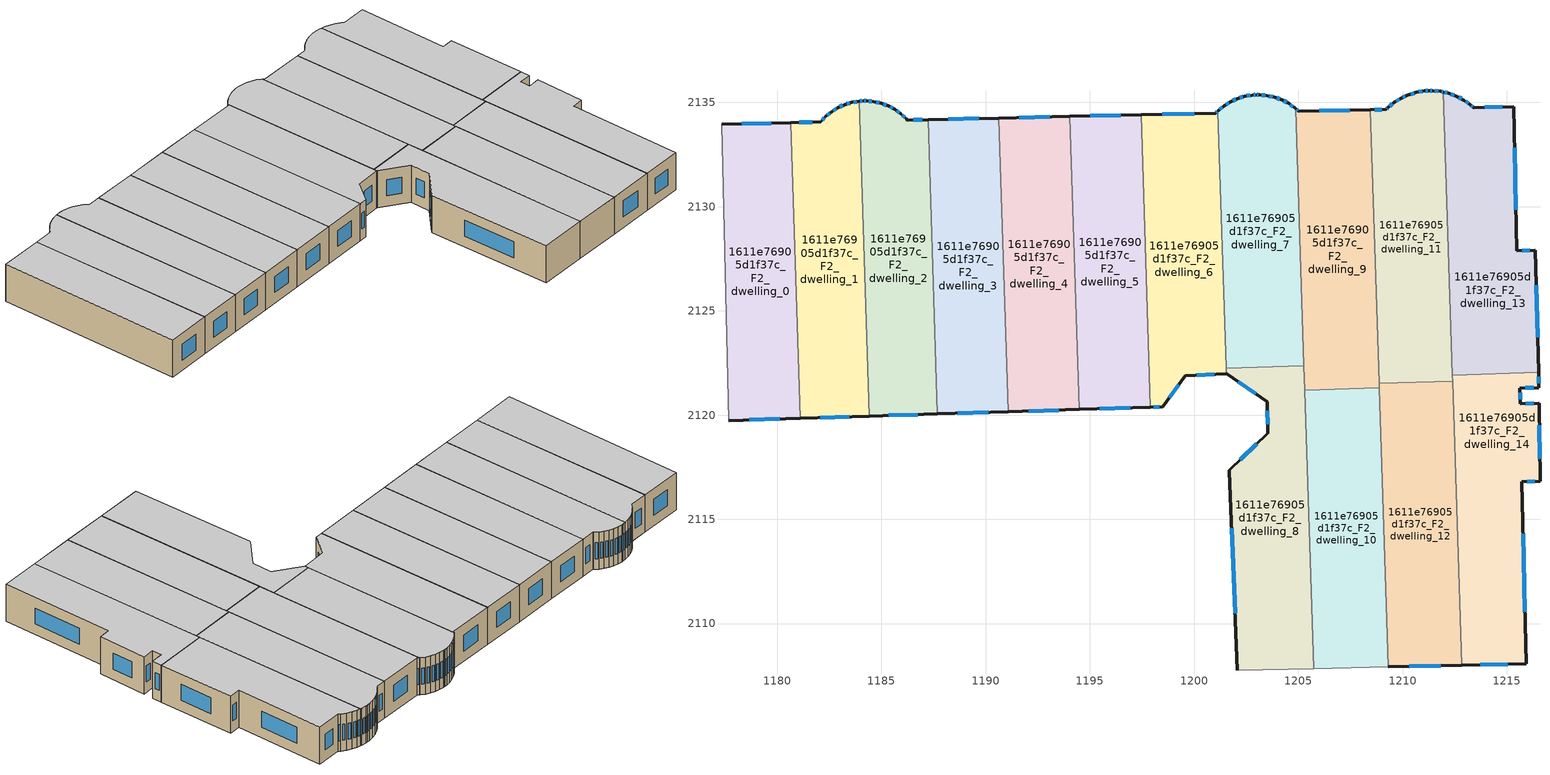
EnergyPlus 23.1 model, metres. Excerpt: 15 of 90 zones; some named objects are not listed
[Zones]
1611e76905d1f37c_F2_dwelling_0
 floor to 1611e76905d1f37c_F1_dwelling_0 (EU_floor_Construction): 1180.66,2134.03 1181.11,2119.85 1177.67,2119.74 1177.35,2133.96 z6
 wall outside (EU_wall_Construction): 1177.67,2119.74 1181.11,2119.85 / 1180.66,2134.03 1177.35,2133.96 z6:9
 wall to 1611e76905d1f37c_F2_dwelling_1 (EU_wall_Construction): 1181.11,2119.85 1180.66,2134.03 z6:9
 wall adiabatic (EU_wall_Construction): 1177.35,2133.96 1177.67,2119.74 z6:9
 window (EU_Window_Construction): 1178.65,2119.77 1180.13,2119.82 / 1179.71,2134.01 1178.3,2133.98 z6.86:8.14
 ceiling to 1611e76905d1f37c_F3_dwelling_0 (EU_floor_Construction): 1181.11,2119.85 1180.66,2134.03 1177.35,2133.96 1177.67,2119.74 z9
1611e76905d1f37c_F2_dwelling_1
 floor to 1611e76905d1f37c_F1_dwelling_1 (EU_floor_Construction): 1183.93,2135.06 1184.41,2119.95 1181.11,2119.85 1180.66,2134.03 1182.09,2134.07 1182.33,2134.33 1182.6,2134.56 1182.91,2134.75 1183.23,2134.9 1183.58,2135 z6
 wall outside (EU_wall_Construction): 1183.93,2135.06 1183.58,2135 1183.23,2134.9 1182.91,2134.75 1182.6,2134.56 1182.33,2134.33 1182.09,2134.07 / 1181.11,2119.85 1184.41,2119.95 / 1182.08,2134.06 1180.66,2134.03 z6:9
 wall to 1611e76905d1f37c_F2_dwelling_2 (EU_wall_Construction): 1184.41,2119.95 1183.93,2135.06 z6:9
 window (EU_Window_Construction): 1182.26,2134.26 1182.15,2134.14 / 1182.53,2134.49 1182.41,2134.4 / 1182.82,2134.69 1182.69,2134.61 / 1183.14,2134.86 1183,2134.79 / 1183.48,2134.97 1183.33,2134.93 / 1183.83,2135.04 1183.68,2135.02 / 1182.05,2119.88 1183.47,2119.92 / 1181.67,2134.05 1181.06,2134.04 z6.86:8.14
 ceiling to 1611e76905d1f37c_F3_dwelling_1 (EU_floor_Construction): 1184.41,2119.95 1183.93,2135.06 1183.58,2135 1183.23,2134.9 1182.91,2134.75 1182.6,2134.56 1182.33,2134.33 1182.09,2134.07 1180.66,2134.03 1181.11,2119.85 z9
1611e76905d1f37c_F2_dwelling_10
 floor to 1611e76905d1f37c_F1_dwelling_10 (EU_floor_Construction): 1208.89,2121.3 1209.32,2107.92 1205.73,2107.84 1205.31,2121.19 z6
 wall to 1611e76905d1f37c_F2_dwelling_9 (EU_wall_Construction): 1208.89,2121.3 1205.31,2121.19 z6:9
 wall adiabatic (EU_wall_Construction): 1205.73,2107.84 1209.32,2107.92 z6:9
 wall to 1611e76905d1f37c_F2_dwelling_8 (EU_wall_Construction): 1205.31,2121.19 1205.73,2107.84 z6:9
 wall to 1611e76905d1f37c_F2_dwelling_12 (EU_wall_Construction): 1209.32,2107.92 1208.89,2121.3 z6:9
 ceiling to 1611e76905d1f37c_F3_dwelling_10 (EU_floor_Construction): 1209.32,2107.92 1208.89,2121.3 1205.31,2121.19 1205.73,2107.84 z9
1611e76905d1f37c_F2_dwelling_11
 floor to 1611e76905d1f37c_F1_dwelling_11 (EU_floor_Construction): 1211.96,2135.5 1212.4,2121.63 1208.88,2121.52 1208.46,2134.65 1209.21,2134.67 1209.29,2134.75 1209.6,2135 1209.93,2135.21 1210.22,2135.34 1210.29,2135.37 1210.66,2135.49 1211.05,2135.55 1211.29,2135.57 1211.45,2135.56 1211.84,2135.53 z6
 wall outside (EU_wall_Construction): 1211.96,2135.5 1211.84,2135.53 1211.45,2135.56 1211.29,2135.57 1211.05,2135.55 1210.66,2135.49 1210.29,2135.37 1210.22,2135.34 1209.93,2135.21 1209.6,2135 1209.29,2134.75 1209.21,2134.67 1208.46,2134.65 z6:9
 wall to 1611e76905d1f37c_F2_dwelling_12 (EU_wall_Construction): 1208.88,2121.52 1212.4,2121.63 z6:9
 wall to 1611e76905d1f37c_F2_dwelling_13 (EU_wall_Construction): 1212.39,2121.92 1211.96,2135.5 z6:9
 wall to 1611e76905d1f37c_F2_dwelling_9 (EU_wall_Construction): 1208.46,2134.65 1208.88,2121.52 z6:9
 wall to 1611e76905d1f37c_F2_dwelling_14 (EU_wall_Construction): 1212.4,2121.63 1212.39,2121.92 z6:9
 window (EU_Window_Construction): 1209.51,2134.93 1209.38,2134.82 / 1209.84,2135.15 1209.69,2135.06 / 1210.14,2135.3 1210.01,2135.25 / 1210.56,2135.45 1210.4,2135.4 / 1210.94,2135.53 1210.78,2135.5 / 1211.22,2135.56 1211.12,2135.55 / 1211.4,2135.56 1211.33,2135.56 / 1211.72,2135.54 1211.56,2135.55 / 1211.92,2135.51 1211.87,2135.52 / 1209,2134.66 1208.68,2134.65 / 1209.27,2134.73 1209.23,2134.69 z6.86:8.14
 ceiling to 1611e76905d1f37c_F3_dwelling_11 (EU_floor_Construction): 1212.4,2121.63 1211.96,2135.5 1211.84,2135.53 1211.45,2135.56 1211.29,2135.57 1211.05,2135.55 1210.66,2135.49 1210.29,2135.37 1210.22,2135.34 1209.93,2135.21 1209.6,2135 1209.29,2134.75 1209.21,2134.67 1208.46,2134.65 1208.88,2121.52 z9
1611e76905d1f37c_F2_dwelling_12
 floor to 1611e76905d1f37c_F1_dwelling_12 (EU_floor_Construction): 1212.4,2121.63 1212.84,2108 1209.32,2107.92 1208.88,2121.52 z6
 wall outside (EU_wall_Construction): 1209.32,2107.92 1212.84,2108 z6:9
 wall to 1611e76905d1f37c_F2_dwelling_14 (EU_wall_Construction): 1212.84,2108 1212.4,2121.63 z6:9
 wall to 1611e76905d1f37c_F2_dwelling_9 (EU_wall_Construction): 1208.88,2121.52 1208.89,2121.3 z6:9
 window (EU_Window_Construction): 1210.32,2107.94 1211.83,2107.97 z6.86:8.14
 ceiling to 1611e76905d1f37c_F3_dwelling_12 (EU_floor_Construction): 1212.84,2108 1212.4,2121.63 1208.88,2121.52 1209.32,2107.92 z9
1611e76905d1f37c_F2_dwelling_13
 floor to 1611e76905d1f37c_F1_dwelling_13 (EU_floor_Construction): 1215.33,2134.8 1215.48,2127.88 1216.36,2127.91 1216.53,2122.05 1212.39,2121.92 1211.96,2135.5 1212.22,2135.44 1212.59,2135.3 1212.94,2135.12 1213.26,2134.89 1213.41,2134.76 z6
 wall outside (EU_wall_Construction): 1216.53,2122.05 1216.36,2127.91 1215.48,2127.88 1215.33,2134.8 1213.41,2134.76 1213.26,2134.89 1212.94,2135.12 1212.59,2135.3 1212.22,2135.44 1211.96,2135.5 z6:9
 wall to 1611e76905d1f37c_F2_dwelling_14 (EU_wall_Construction): 1212.39,2121.92 1216.53,2122.05 z6:9
 window (EU_Window_Construction): 1212.15,2135.46 1212.03,2135.48 / 1212.48,2135.34 1212.33,2135.4 / 1212.84,2135.17 1212.69,2135.25 / 1213.16,2134.95 1213.03,2135.05 / 1213.36,2134.8 1213.3,2134.85 / 1214.78,2134.79 1213.96,2134.77 / 1215.44,2129.86 1215.38,2132.82 / 1216.11,2127.9 1215.73,2127.89 / 1216.48,2123.72 1216.41,2126.24 z6.86:8.14
 ceiling to 1611e76905d1f37c_F3_dwelling_13 (EU_floor_Construction): 1216.53,2122.05 1216.36,2127.91 1215.48,2127.88 1215.33,2134.8 1213.41,2134.76 1213.26,2134.89 1212.94,2135.12 1212.59,2135.3 1212.22,2135.44 1211.96,2135.5 1212.39,2121.92 z9
1611e76905d1f37c_F2_dwelling_14
 floor to 1611e76905d1f37c_F1_dwelling_14 (EU_floor_Construction): 1216.53,2122.05 1216.54,2121.33 1215.63,2121.3 1215.65,2120.53 1216.56,2120.57 1216.59,2116.84 1215.73,2116.79 1215.92,2108.06 1212.84,2108 1212.39,2121.92 z6
 wall outside (EU_wall_Construction): 1212.84,2108 1215.92,2108.06 1215.73,2116.79 1216.59,2116.84 1216.56,2120.57 1215.65,2120.53 1215.63,2121.3 1216.54,2121.33 1216.53,2122.05 z6:9
 window (EU_Window_Construction): 1215.64,2120.75 1215.64,2121.08 / 1216.3,2120.56 1215.91,2120.54 / 1216.58,2117.9 1216.57,2119.5 / 1215.98,2116.81 1216.35,2116.82 / 1215.87,2110.56 1215.79,2114.3 / 1213.72,2108.02 1215.04,2108.04 / 1216.54,2121.53 1216.53,2121.84 / 1215.89,2121.3 1216.28,2121.32 z6.86:8.14
 ceiling to 1611e76905d1f37c_F3_dwelling_14 (EU_floor_Construction): 1215.92,2108.06 1215.73,2116.79 1216.59,2116.84 1216.56,2120.57 1215.65,2120.53 1215.63,2121.3 1216.54,2121.33 1216.53,2122.05 1212.39,2121.92 1212.84,2108 z9
1611e76905d1f37c_F2_dwelling_2
 floor to 1611e76905d1f37c_F1_dwelling_2 (EU_floor_Construction): 1187.23,2134.18 1187.69,2120.06 1184.41,2119.95 1183.93,2135.06 1184.14,2135.08 1184.29,2135.07 1184.64,2135.04 1184.99,2134.96 1185.33,2134.83 1185.64,2134.67 1185.93,2134.46 1186.2,2134.21 1186.25,2134.16 z6
 wall outside (EU_wall_Construction): 1187.23,2134.18 1186.25,2134.16 1186.2,2134.21 1185.93,2134.46 1185.64,2134.67 1185.33,2134.83 1184.99,2134.96 1184.64,2135.04 1184.29,2135.07 1184.14,2135.08 1183.93,2135.06 / 1184.41,2119.95 1187.69,2120.06 z6:9
 wall to 1611e76905d1f37c_F2_dwelling_3 (EU_wall_Construction): 1187.69,2120.06 1187.23,2134.18 z6:9
 window (EU_Window_Construction): 1184.25,2135.07 1184.18,2135.07 / 1184.54,2135.05 1184.39,2135.06 / 1184.89,2134.98 1184.74,2135.02 / 1185.23,2134.87 1185.09,2134.92 / 1185.55,2134.71 1185.42,2134.79 / 1185.85,2134.52 1185.73,2134.61 / 1186.12,2134.28 1186.01,2134.39 / 1186.95,2134.17 1186.53,2134.16 / 1185.35,2119.98 1186.75,2120.03 / 1184.08,2135.07 1183.99,2135.06 z6.86:8.14
 ceiling to 1611e76905d1f37c_F3_dwelling_2 (EU_floor_Construction): 1187.69,2120.06 1187.23,2134.18 1186.25,2134.16 1186.2,2134.21 1185.93,2134.46 1185.64,2134.67 1185.33,2134.83 1184.99,2134.96 1184.64,2135.04 1184.29,2135.07 1184.14,2135.08 1183.93,2135.06 1184.41,2119.95 z9
1611e76905d1f37c_F2_dwelling_3
 floor to 1611e76905d1f37c_F1_dwelling_3 (EU_floor_Construction): 1190.63,2134.25 1191.08,2120.17 1187.69,2120.06 1187.23,2134.18 z6
 wall outside (EU_wall_Construction): 1187.69,2120.06 1191.08,2120.17 / 1190.63,2134.25 1187.23,2134.18 z6:9
 wall to 1611e76905d1f37c_F2_dwelling_4 (EU_wall_Construction): 1191.08,2120.17 1190.63,2134.25 z6:9
 window (EU_Window_Construction): 1188.66,2120.09 1190.11,2120.14 / 1189.66,2134.23 1188.21,2134.2 z6.86:8.14
 ceiling to 1611e76905d1f37c_F3_dwelling_3 (EU_floor_Construction): 1191.08,2120.17 1190.63,2134.25 1187.23,2134.18 1187.69,2120.06 z9
1611e76905d1f37c_F2_dwelling_4
 floor to 1611e76905d1f37c_F1_dwelling_4 (EU_floor_Construction): 1194.04,2134.33 1194.49,2120.28 1191.08,2120.17 1190.63,2134.25 z6
 wall outside (EU_wall_Construction): 1191.08,2120.17 1194.49,2120.28 / 1194.04,2134.33 1190.63,2134.25 z6:9
 wall to 1611e76905d1f37c_F2_dwelling_5 (EU_wall_Construction): 1194.49,2120.28 1194.04,2134.33 z6:9
 window (EU_Window_Construction): 1192.06,2120.2 1193.52,2120.24 / 1193.07,2134.31 1191.61,2134.27 z6.86:8.14
 ceiling to 1611e76905d1f37c_F3_dwelling_4 (EU_floor_Construction): 1194.49,2120.28 1194.04,2134.33 1190.63,2134.25 1191.08,2120.17 z9
1611e76905d1f37c_F2_dwelling_5
 floor to 1611e76905d1f37c_F1_dwelling_5 (EU_floor_Construction): 1197.45,2134.41 1197.9,2120.38 1194.49,2120.28 1194.04,2134.33 z6
 wall outside (EU_wall_Construction): 1194.49,2120.28 1197.9,2120.38 / 1197.45,2134.41 1194.04,2134.33 z6:9
 wall to 1611e76905d1f37c_F2_dwelling_6 (EU_wall_Construction): 1197.9,2120.38 1197.45,2134.41 z6:9
 window (EU_Window_Construction): 1195.47,2120.31 1196.93,2120.35 / 1196.48,2134.38 1195.02,2134.35 z6.86:8.14
 ceiling to 1611e76905d1f37c_F3_dwelling_5 (EU_floor_Construction): 1197.9,2120.38 1197.45,2134.41 1194.04,2134.33 1194.49,2120.28 z9
1611e76905d1f37c_F2_dwelling_6
 floor to 1611e76905d1f37c_F1_dwelling_6 (EU_floor_Construction): 1201.14,2134.59 1201.54,2121.99 1199.57,2121.88 1198.49,2120.4 1197.9,2120.38 1197.45,2134.41 1201.03,2134.48 z6
 wall outside (EU_wall_Construction): 1201.14,2134.59 1201.03,2134.48 1197.45,2134.41 / 1197.9,2120.38 1198.49,2120.4 1199.57,2121.88 1201.54,2121.99 z6:9
 wall to 1611e76905d1f37c_F2_dwelling_7 (EU_wall_Construction): 1201.53,2122.25 1201.14,2134.59 z6:9
 wall to 1611e76905d1f37c_F2_dwelling_8 (EU_wall_Construction): 1201.54,2121.99 1201.53,2122.25 z6:9
 window (EU_Window_Construction): 1200.01,2134.46 1198.48,2134.43 / 1201.11,2134.56 1201.06,2134.51 / 1200.13,2121.91 1200.98,2121.96 / 1198.8,2120.82 1199.26,2121.46 / 1198.07,2120.39 1198.32,2120.4 z6.86:8.14
 ceiling to 1611e76905d1f37c_F3_dwelling_6 (EU_floor_Construction): 1201.54,2121.99 1201.14,2134.59 1201.03,2134.48 1197.45,2134.41 1197.9,2120.38 1198.49,2120.4 1199.57,2121.88 z9
1611e76905d1f37c_F2_dwelling_7
 floor to 1611e76905d1f37c_F1_dwelling_7 (EU_floor_Construction): 1204.83,2134.74 1204.87,2134.7 1205.27,2122.37 1201.53,2122.25 1201.14,2134.59 1201.16,2134.61 1201.44,2134.84 1201.75,2135.04 1202.08,2135.19 1202.43,2135.29 1202.79,2135.36 1203.01,2135.37 1203.1,2135.37 1203.15,2135.37 1203.51,2135.33 1203.87,2135.25 1204.21,2135.12 1204.53,2134.95 z6
 wall outside (EU_wall_Construction): 1204.87,2134.7 1204.83,2134.74 1204.53,2134.95 1204.21,2135.12 1203.87,2135.25 1203.51,2135.33 1203.15,2135.37 1203.1,2135.37 1203.01,2135.37 1202.79,2135.36 1202.43,2135.29 1202.08,2135.19 1201.75,2135.04 1201.44,2134.84 1201.16,2134.61 1201.14,2134.59 z6:9
 wall to 1611e76905d1f37c_F2_dwelling_8 (EU_wall_Construction): 1201.53,2122.25 1205.27,2122.37 z6:9
 wall to 1611e76905d1f37c_F2_dwelling_9 (EU_wall_Construction): 1205.27,2122.37 1204.87,2134.7 z6:9
 window (EU_Window_Construction): 1204.11,2135.16 1203.97,2135.22 / 1204.44,2135 1204.3,2135.08 / 1204.74,2134.8 1204.62,2134.89 / 1201.36,2134.78 1201.24,2134.68 / 1201.66,2134.98 1201.53,2134.9 / 1201.99,2135.15 1201.85,2135.08 / 1202.33,2135.26 1202.18,2135.22 / 1202.69,2135.34 1202.53,2135.31 / 1202.94,2135.37 1202.85,2135.36 / 1203.07,2135.37 1203.03,2135.37 / 1203.41,2135.34 1203.26,2135.36 / 1203.77,2135.28 1203.62,2135.31 z6.86:8.14
 ceiling to 1611e76905d1f37c_F3_dwelling_7 (EU_floor_Construction): 1205.27,2122.37 1204.87,2134.7 1204.83,2134.74 1204.53,2134.95 1204.21,2135.12 1203.87,2135.25 1203.51,2135.33 1203.15,2135.37 1203.1,2135.37 1203.01,2135.37 1202.79,2135.36 1202.43,2135.29 1202.08,2135.19 1201.75,2135.04 1201.44,2134.84 1201.16,2134.61 1201.14,2134.59 1201.53,2122.25 z9
1611e76905d1f37c_F2_dwelling_8
 floor to 1611e76905d1f37c_F1_dwelling_8 (EU_floor_Construction): 1205.27,2122.37 1205.73,2107.84 1202.08,2107.76 1201.69,2117.31 1201.69,2117.37 1203.52,2119.13 1203.52,2120.65 1201.57,2121.99 1201.54,2121.99 1201.53,2122.25 z6
 wall outside (EU_wall_Construction): 1201.54,2121.99 1201.57,2121.99 1203.52,2120.65 1203.52,2119.13 1201.69,2117.37 1201.69,2117.31 1202.08,2107.76 z6:9
 wall adiabatic (EU_wall_Construction): 1202.08,2107.76 1205.73,2107.84 z6:9
 wall to 1611e76905d1f37c_F2_dwelling_9 (EU_wall_Construction): 1205.31,2121.19 1205.27,2122.37 z6:9
 window (EU_Window_Construction): 1201.8,2114.58 1201.97,2110.49 / 1203,2118.62 1202.21,2117.87 / 1203.52,2120.21 1203.52,2119.56 / 1202.13,2121.61 1202.96,2121.03 z6.86:8.14
 ceiling to 1611e76905d1f37c_F3_dwelling_8 (EU_floor_Construction): 1205.73,2107.84 1205.27,2122.37 1201.53,2122.25 1201.54,2121.99 1201.57,2121.99 1203.52,2120.65 1203.52,2119.13 1201.69,2117.37 1201.69,2117.31 1202.08,2107.76 z9
1611e76905d1f37c_F2_dwelling_9
 floor to 1611e76905d1f37c_F1_dwelling_9 (EU_floor_Construction): 1208.46,2134.65 1208.89,2121.3 1205.31,2121.19 1204.87,2134.7 1205.02,2134.57 z6
 wall outside (EU_wall_Construction): 1208.46,2134.65 1205.02,2134.57 1204.87,2134.7 z6:9
 window (EU_Window_Construction): 1204.98,2134.61 1204.91,2134.66 / 1207.48,2134.63 1206,2134.59 z6.86:8.14
 ceiling to 1611e76905d1f37c_F3_dwelling_9 (EU_floor_Construction): 1208.89,2121.3 1208.46,2134.65 1205.02,2134.57 1204.87,2134.7 1205.31,2121.19 z9
[Building]
EU S2 Campaign: North Axis=0; Terrain=City; Solar Distribution=FullExterior
[Site:Location]
Helsinki-Vantaa.AP: Latitude=60.317; Longitude=24.963; Time Zone=2; Elevation=54.6
[SizingPeriod:WeatherFileDays]
AnnualSizingPeriod: Begin Month=1; Begin Day of Month=1; End Month=12; End Day of Month=31; Day of Week for Start Day=Monday; Use Weather File Daylight Saving Period=No; Use Weather File Rain and Snow Indicators=No
[MATERIAL]
EU_InternalMass_Material: Roughness=MediumRough; Thickness=0.1; Conductivity=1; Density=1800; Specific Heat=900; Thermal Absorptance=0.9; Solar Absorptance=0.7; Visible Absorptance=0.7
[MATERIAL:NOMASS] Roughness=MediumRough; Thermal Absorptance=0.9; Solar Absorptance=0.7; Visible Absorptance=0.7
Name | Thermal Resistance
EU_wall_NoMass | 1.10183
EU_floor_NoMass | 1.70606
[WINDOWMATERIAL:SIMPLEGLAZINGSYSTEM]
EU_Window_SimpleGlazing: UFactor=3.11035; Solar Heat Gain Coefficient=0.8; Visible Transmittance=0.8
[CONSTRUCTION]
EU_wall_Construction: EU_wall_NoMass
EU_floor_Construction: EU_floor_NoMass
EU_Window_Construction: EU_Window_SimpleGlazing
EU_InternalMass_Construction: EU_InternalMass_Material
[ZONE] Type=1; Multiplier=1; Ceiling Height=autocalculate; Floor Area=autocalculate; Part of Total Floor Area=Yes
Name | Volume
1611e76905d1f37c_F2_dwelling_0; 1611e76905d1f37c_F2_dwelling_4 | 143.917
1611e76905d1f37c_F2_dwelling_1 | 143.889
1611e76905d1f37c_F2_dwelling_10; 1611e76905d1f37c_F2_dwelling_11 | 143.903
1611e76905d1f37c_F2_dwelling_12 | 143.909
1611e76905d1f37c_F2_dwelling_13 | 143.911
1611e76905d1f37c_F2_dwelling_14 | 143.908
1611e76905d1f37c_F2_dwelling_2; 1611e76905d1f37c_F2_dwelling_8 | 143.896
1611e76905d1f37c_F2_dwelling_3 | 143.895
1611e76905d1f37c_F2_dwelling_5 | 143.881
1611e76905d1f37c_F2_dwelling_6 | 143.907
1611e76905d1f37c_F2_dwelling_7 | 143.9
1611e76905d1f37c_F2_dwelling_9 | 143.897
[INTERNALMASS] Construction=EU_InternalMass_Construction
Name | Zone or ZoneList | Surface Area
1611e76905d1f37c_F2_dwelling_0_EU_InternalMass | 1611e76905d1f37c_F2_dwelling_0 | 47.9723
1611e76905d1f37c_F2_dwelling_1_EU_InternalMass | 1611e76905d1f37c_F2_dwelling_1 | 47.9581
1611e76905d1f37c_F2_dwelling_2_EU_InternalMass | 1611e76905d1f37c_F2_dwelling_2 | 47.9652
1611e76905d1f37c_F2_dwelling_3_EU_InternalMass | 1611e76905d1f37c_F2_dwelling_3 | 47.9651
1611e76905d1f37c_F2_dwelling_4_EU_InternalMass | 1611e76905d1f37c_F2_dwelling_4 | 47.9728
1611e76905d1f37c_F2_dwelling_5_EU_InternalMass | 1611e76905d1f37c_F2_dwelling_5 | 47.9601
1611e76905d1f37c_F2_dwelling_6_EU_InternalMass | 1611e76905d1f37c_F2_dwelling_6 | 47.9691
1611e76905d1f37c_F2_dwelling_7_EU_InternalMass | 1611e76905d1f37c_F2_dwelling_7 | 47.967
1611e76905d1f37c_F2_dwelling_8_EU_InternalMass | 1611e76905d1f37c_F2_dwelling_8 | 47.9653
1611e76905d1f37c_F2_dwelling_9_EU_InternalMass | 1611e76905d1f37c_F2_dwelling_9 | 47.9667
1611e76905d1f37c_F2_dwelling_10_EU_InternalMass | 1611e76905d1f37c_F2_dwelling_10 | 47.9673
1611e76905d1f37c_F2_dwelling_11_EU_InternalMass | 1611e76905d1f37c_F2_dwelling_11 | 47.9675
1611e76905d1f37c_F2_dwelling_12_EU_InternalMass | 1611e76905d1f37c_F2_dwelling_12 | 47.9707
1611e76905d1f37c_F2_dwelling_13_EU_InternalMass | 1611e76905d1f37c_F2_dwelling_13 | 47.9705
1611e76905d1f37c_F2_dwelling_14_EU_InternalMass | 1611e76905d1f37c_F2_dwelling_14 | 47.9692
[OTHEREQUIPMENT] Fuel Type=Electricity; Design Level Calculation Method=Watts/Area; Power per Zone Floor Area=1; Fraction Latent=0; Fraction Radiant=0; Fraction Lost=0; Carbon Dioxide Generation Rate=0; EndUse Subcategory=EU_Step8_InternalGains
Name | Zone or ZoneList or Space or SpaceList | Schedule
EU_Step8_InternalGain_1611e76905d1f37c_F2_dwelling_0_f000 | 1611e76905d1f37c_F2_dwelling_0 | EU_Step8_GainSchedule_1611e76905d1f37c_F2_dwelling_0_f000
EU_Step8_InternalGain_1611e76905d1f37c_F2_dwelling_1_f000 | 1611e76905d1f37c_F2_dwelling_1 | EU_Step8_GainSchedule_1611e76905d1f37c_F2_dwelling_1_f000
EU_Step8_InternalGain_1611e76905d1f37c_F2_dwelling_2_f000 | 1611e76905d1f37c_F2_dwelling_2 | EU_Step8_GainSchedule_1611e76905d1f37c_F2_dwelling_2_f000
EU_Step8_InternalGain_1611e76905d1f37c_F2_dwelling_3_f000 | 1611e76905d1f37c_F2_dwelling_3 | EU_Step8_GainSchedule_1611e76905d1f37c_F2_dwelling_3_f000
EU_Step8_InternalGain_1611e76905d1f37c_F2_dwelling_4_f000 | 1611e76905d1f37c_F2_dwelling_4 | EU_Step8_GainSchedule_1611e76905d1f37c_F2_dwelling_4_f000
EU_Step8_InternalGain_1611e76905d1f37c_F2_dwelling_5_f000 | 1611e76905d1f37c_F2_dwelling_5 | EU_Step8_GainSchedule_1611e76905d1f37c_F2_dwelling_5_f000
EU_Step8_InternalGain_1611e76905d1f37c_F2_dwelling_6_f000 | 1611e76905d1f37c_F2_dwelling_6 | EU_Step8_GainSchedule_1611e76905d1f37c_F2_dwelling_6_f000
EU_Step8_InternalGain_1611e76905d1f37c_F2_dwelling_7_f000 | 1611e76905d1f37c_F2_dwelling_7 | EU_Step8_GainSchedule_1611e76905d1f37c_F2_dwelling_7_f000
EU_Step8_InternalGain_1611e76905d1f37c_F2_dwelling_8_f000 | 1611e76905d1f37c_F2_dwelling_8 | EU_Step8_GainSchedule_1611e76905d1f37c_F2_dwelling_8_f000
EU_Step8_InternalGain_1611e76905d1f37c_F2_dwelling_9_f000 | 1611e76905d1f37c_F2_dwelling_9 | EU_Step8_GainSchedule_1611e76905d1f37c_F2_dwelling_9_f000
EU_Step8_InternalGain_1611e76905d1f37c_F2_dwelling_10_f000 | 1611e76905d1f37c_F2_dwelling_10 | EU_Step8_GainSchedule_1611e76905d1f37c_F2_dwelling_10_f000
EU_Step8_InternalGain_1611e76905d1f37c_F2_dwelling_11_f000 | 1611e76905d1f37c_F2_dwelling_11 | EU_Step8_GainSchedule_1611e76905d1f37c_F2_dwelling_11_f000
EU_Step8_InternalGain_1611e76905d1f37c_F2_dwelling_12_f000 | 1611e76905d1f37c_F2_dwelling_12 | EU_Step8_GainSchedule_1611e76905d1f37c_F2_dwelling_12_f000
EU_Step8_InternalGain_1611e76905d1f37c_F2_dwelling_13_f000 | 1611e76905d1f37c_F2_dwelling_13 | EU_Step8_GainSchedule_1611e76905d1f37c_F2_dwelling_13_f000
EU_Step8_InternalGain_1611e76905d1f37c_F2_dwelling_14_f000 | 1611e76905d1f37c_F2_dwelling_14 | EU_Step8_GainSchedule_1611e76905d1f37c_F2_dwelling_14_f000
[ZONEVENTILATION:DESIGNFLOWRATE] Schedule=EU_AlwaysOn; Design Flow Rate Calculation Method=AirChanges/Hour; Air Changes per Hour=0.756316; Ventilation Type=Natural; Fan Pressure Rise=0; Fan Total Efficiency=1; Constant Term Coefficient=1; Temperature Term Coefficient=0; Velocity Term Coefficient=0; Velocity Squared Term Coefficient=0; Minimum Indoor Temperature=-100; Maximum Indoor Temperature=100; Delta Temperature=-100; Minimum Outdoor Temperature=-100; Maximum Outdoor Temperature=100; Maximum Wind Speed=40
Name | Zone or ZoneList or Space or SpaceList
EU_ConstantAir_1611e76905d1f37c_F2_dwelling_0 | 1611e76905d1f37c_F2_dwelling_0
EU_ConstantAir_1611e76905d1f37c_F2_dwelling_1 | 1611e76905d1f37c_F2_dwelling_1
EU_ConstantAir_1611e76905d1f37c_F2_dwelling_2 | 1611e76905d1f37c_F2_dwelling_2
EU_ConstantAir_1611e76905d1f37c_F2_dwelling_3 | 1611e76905d1f37c_F2_dwelling_3
EU_ConstantAir_1611e76905d1f37c_F2_dwelling_4 | 1611e76905d1f37c_F2_dwelling_4
EU_ConstantAir_1611e76905d1f37c_F2_dwelling_5 | 1611e76905d1f37c_F2_dwelling_5
EU_ConstantAir_1611e76905d1f37c_F2_dwelling_6 | 1611e76905d1f37c_F2_dwelling_6
EU_ConstantAir_1611e76905d1f37c_F2_dwelling_7 | 1611e76905d1f37c_F2_dwelling_7
EU_ConstantAir_1611e76905d1f37c_F2_dwelling_8 | 1611e76905d1f37c_F2_dwelling_8
EU_ConstantAir_1611e76905d1f37c_F2_dwelling_9 | 1611e76905d1f37c_F2_dwelling_9
EU_ConstantAir_1611e76905d1f37c_F2_dwelling_10 | 1611e76905d1f37c_F2_dwelling_10
EU_ConstantAir_1611e76905d1f37c_F2_dwelling_11 | 1611e76905d1f37c_F2_dwelling_11
EU_ConstantAir_1611e76905d1f37c_F2_dwelling_12 | 1611e76905d1f37c_F2_dwelling_12
EU_ConstantAir_1611e76905d1f37c_F2_dwelling_13 | 1611e76905d1f37c_F2_dwelling_13
EU_ConstantAir_1611e76905d1f37c_F2_dwelling_14 | 1611e76905d1f37c_F2_dwelling_14
[HVACTEMPLATE:ZONE:IDEALLOADSAIRSYSTEM] System Availability Schedule=EU_AlwaysOn; Maximum Heating Supply Air Temperature=50; Minimum Cooling Supply Air Temperature=13; Maximum Heating Supply Air Humidity Ratio=0.0156; Minimum Cooling Supply Air Humidity Ratio=0.0077; Heating Limit=NoLimit; Cooling Limit=NoLimit; Heating Availability Schedule=EU_AlwaysOn; Cooling Availability Schedule=EU_CoolingOff; Dehumidification Control Type=ConstantSensibleHeatRatio; Cooling Sensible Heat Ratio=0.7; Dehumidification Setpoint=60; Humidification Control Type=None; Humidification Setpoint=30; Outdoor Air Method=None; Outdoor Air Flow Rate per Person=0.00944; Outdoor Air Flow Rate per Zone Floor Area=0; Outdoor Air Flow Rate per Zone=0; Demand Controlled Ventilation Type=None; Outdoor Air Economizer Type=NoEconomizer; Heat Recovery Type=None; Sensible Heat Recovery Effectiveness=0.7; Latent Heat Recovery Effectiveness=0.65
Name | Template Thermostat
1611e76905d1f37c_F2_dwelling_0 | EU_HeatOnly_1611e76905d1f37c_F2_dwelling_0
1611e76905d1f37c_F2_dwelling_1 | EU_HeatOnly_1611e76905d1f37c_F2_dwelling_1
1611e76905d1f37c_F2_dwelling_2 | EU_HeatOnly_1611e76905d1f37c_F2_dwelling_2
1611e76905d1f37c_F2_dwelling_3 | EU_HeatOnly_1611e76905d1f37c_F2_dwelling_3
1611e76905d1f37c_F2_dwelling_4 | EU_HeatOnly_1611e76905d1f37c_F2_dwelling_4
1611e76905d1f37c_F2_dwelling_5 | EU_HeatOnly_1611e76905d1f37c_F2_dwelling_5
1611e76905d1f37c_F2_dwelling_6 | EU_HeatOnly_1611e76905d1f37c_F2_dwelling_6
1611e76905d1f37c_F2_dwelling_7 | EU_HeatOnly_1611e76905d1f37c_F2_dwelling_7
1611e76905d1f37c_F2_dwelling_8 | EU_HeatOnly_1611e76905d1f37c_F2_dwelling_8
1611e76905d1f37c_F2_dwelling_9 | EU_HeatOnly_1611e76905d1f37c_F2_dwelling_9
1611e76905d1f37c_F2_dwelling_10 | EU_HeatOnly_1611e76905d1f37c_F2_dwelling_10
1611e76905d1f37c_F2_dwelling_11 | EU_HeatOnly_1611e76905d1f37c_F2_dwelling_11
1611e76905d1f37c_F2_dwelling_12 | EU_HeatOnly_1611e76905d1f37c_F2_dwelling_12
1611e76905d1f37c_F2_dwelling_13 | EU_HeatOnly_1611e76905d1f37c_F2_dwelling_13
1611e76905d1f37c_F2_dwelling_14 | EU_HeatOnly_1611e76905d1f37c_F2_dwelling_14
[SIZING:ZONE] Zone Cooling Design Supply Air Temperature Input Method=SupplyAirTemperature; Zone Cooling Design Supply Air Temperature=13; Zone Heating Design Supply Air Temperature Input Method=SupplyAirTemperature; Zone Heating Design Supply Air Temperature=50; Zone Cooling Design Supply Air Humidity Ratio=0.008; Zone Heating Design Supply Air Humidity Ratio=0.008; Cooling Design Air Flow Method=DesignDay; Cooling Design Air Flow Rate=0; Cooling Minimum Air Flow per Zone Floor Area=0.000762; Cooling Minimum Air Flow=0; Cooling Minimum Air Flow Fraction=0.2; Heating Design Air Flow Method=DesignDay; Heating Design Air Flow Rate=0; Heating Maximum Air Flow per Zone Floor Area=0.002032; Heating Maximum Air Flow=0.141576; Heating Maximum Air Flow Fraction=0.3; Account for Dedicated Outdoor Air System=No; Dedicated Outdoor Air System Control Strategy=NeutralSupplyAir; Dedicated Outdoor Air Low Setpoint Temperature for Design=autosize; Dedicated Outdoor Air High Setpoint Temperature for Design=autosize; Zone Load Sizing Method=Sensible Load Only No Latent Load; Zone Latent Cooling Design Supply Air Humidity Ratio Input Method=HumidityRatioDifference; Zone Cooling Design Supply Air Humidity Ratio Difference=0.005; Zone Latent Heating Design Supply Air Humidity Ratio Input Method=HumidityRatioDifference; Zone Humidification Design Supply Air Humidity Ratio Difference=0.005
1611e76905d1f37c_F2_dwelling_0; 1611e76905d1f37c_F2_dwelling_1; 1611e76905d1f37c_F2_dwelling_2; 1611e76905d1f37c_F2_dwelling_3; 1611e76905d1f37c_F2_dwelling_4; 1611e76905d1f37c_F2_dwelling_5; 1611e76905d1f37c_F2_dwelling_6; 1611e76905d1f37c_F2_dwelling_7; 1611e76905d1f37c_F2_dwelling_8; 1611e76905d1f37c_F2_dwelling_9; 1611e76905d1f37c_F2_dwelling_10; 1611e76905d1f37c_F2_dwelling_11; 1611e76905d1f37c_F2_dwelling_12; 1611e76905d1f37c_F2_dwelling_13; 1611e76905d1f37c_F2_dwelling_14
[SCHEDULE:CONSTANT]
Name | Hourly Value
EU_AlwaysOn | 1
EU_CoolingOff | 0
[SCHEDULE:FILE] Column Number=1; Rows to Skip at Top=0; Number of Hours of Data=8760; Column Separator=Comma; Interpolate to Timestep=No; Minutes per Item=60; Adjust Schedule for Daylight Savings=Yes
Name | File
EU_Step8_GainSchedule_1611e76905d1f37c_F2_dwelling_0_f000 | ../../schedules/1611e76905d1f37c/1611e76905d1f37c_F2_dwelling_0_f000_gain.csv
EU_Step8_GainSchedule_1611e76905d1f37c_F2_dwelling_1_f000 | ../../schedules/1611e76905d1f37c/1611e76905d1f37c_F2_dwelling_1_f000_gain.csv
EU_Step8_GainSchedule_1611e76905d1f37c_F2_dwelling_2_f000 | ../../schedules/1611e76905d1f37c/1611e76905d1f37c_F2_dwelling_2_f000_gain.csv
EU_Step8_GainSchedule_1611e76905d1f37c_F2_dwelling_3_f000 | ../../schedules/1611e76905d1f37c/1611e76905d1f37c_F2_dwelling_3_f000_gain.csv
EU_Step8_GainSchedule_1611e76905d1f37c_F2_dwelling_4_f000 | ../../schedules/1611e76905d1f37c/1611e76905d1f37c_F2_dwelling_4_f000_gain.csv
EU_Step8_GainSchedule_1611e76905d1f37c_F2_dwelling_5_f000 | ../../schedules/1611e76905d1f37c/1611e76905d1f37c_F2_dwelling_5_f000_gain.csv
EU_Step8_GainSchedule_1611e76905d1f37c_F2_dwelling_6_f000 | ../../schedules/1611e76905d1f37c/1611e76905d1f37c_F2_dwelling_6_f000_gain.csv
EU_Step8_GainSchedule_1611e76905d1f37c_F2_dwelling_7_f000 | ../../schedules/1611e76905d1f37c/1611e76905d1f37c_F2_dwelling_7_f000_gain.csv
EU_Step8_GainSchedule_1611e76905d1f37c_F2_dwelling_8_f000 | ../../schedules/1611e76905d1f37c/1611e76905d1f37c_F2_dwelling_8_f000_gain.csv
EU_Step8_GainSchedule_1611e76905d1f37c_F2_dwelling_9_f000 | ../../schedules/1611e76905d1f37c/1611e76905d1f37c_F2_dwelling_9_f000_gain.csv
EU_Step8_GainSchedule_1611e76905d1f37c_F2_dwelling_10_f000 | ../../schedules/1611e76905d1f37c/1611e76905d1f37c_F2_dwelling_10_f000_gain.csv
EU_Step8_GainSchedule_1611e76905d1f37c_F2_dwelling_11_f000 | ../../schedules/1611e76905d1f37c/1611e76905d1f37c_F2_dwelling_11_f000_gain.csv
EU_Step8_GainSchedule_1611e76905d1f37c_F2_dwelling_12_f000 | ../../schedules/1611e76905d1f37c/1611e76905d1f37c_F2_dwelling_12_f000_gain.csv
EU_Step8_GainSchedule_1611e76905d1f37c_F2_dwelling_13_f000 | ../../schedules/1611e76905d1f37c/1611e76905d1f37c_F2_dwelling_13_f000_gain.csv
EU_Step8_GainSchedule_1611e76905d1f37c_F2_dwelling_14_f000 | ../../schedules/1611e76905d1f37c/1611e76905d1f37c_F2_dwelling_14_f000_gain.csv
